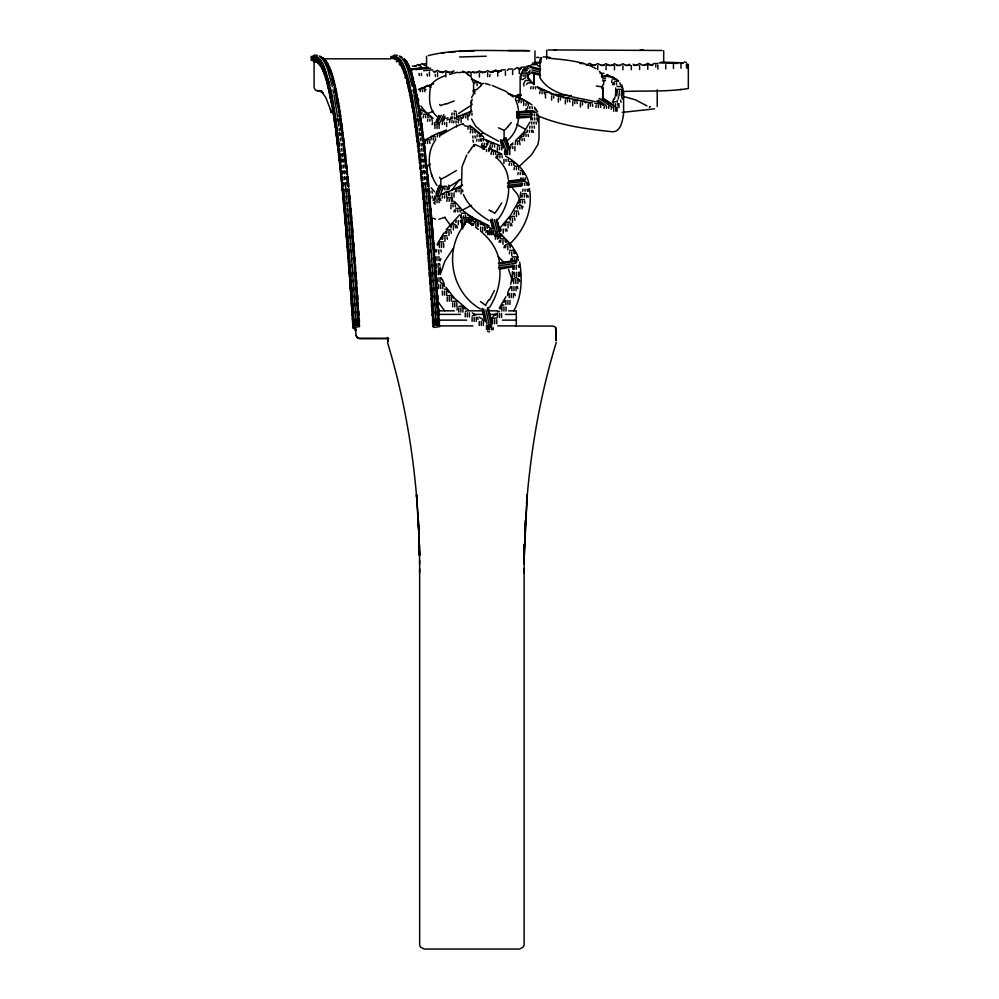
<?xml version="1.0" encoding="UTF-8"?>
<svg xmlns="http://www.w3.org/2000/svg" width="999" height="999" viewBox="0 0 999 999"><rect width="100%" height="100%" fill="white"/><g stroke="black" fill="none" stroke-linecap="round" stroke-linejoin="round"><path stroke-width="1.5" d="M440.796 187.762L440.809 179.071L439.51 177.235M504.083 140.609L504.095 130.307M534.952 63.973L534.989 50.937M540.946 62.063L541.033 57.767M602.709 99.838L602.709 88.099M663.698 62.4L663.698 50.799M688.336 64.798L688.336 88.486C667.919 92.033 644.018 90.534 622.477 91.546M524.1 572.852L524.425 544.492L524.125 564.21M387.5 337.575L388.149 341.67L387.562 337.6M556.156 340.696L555.656 327.547M603.796 81.219L603.533 84.778M524.425 544.492L524.238 555.544L527.222 494.605L524.425 546.865M539.947 61.214L540.222 59.228M525.462 520.117L524.687 538.174L525.462 520.754M526.56 503.846C530.831 449.275 540.222 394.992 556.218 342.607M526.56 503.321L527.222 495.716M512.262 275.811L510.739 284.278M312.462 56.356L312.462 60.44M314.248 56.468L314.248 60.564M317.482 59.89L317.807 57.842M318.494 60.689L318.818 58.654M319.455 61.663L319.78 59.628M320.392 62.812L320.704 60.764M323.002 67.283L323.326 65.235M324.151 67.058L324.151 71.154M324.625 71.104L324.95 69.056M325.424 73.277L325.749 71.229M326.198 75.599L326.523 73.564M326.96 78.109L327.285 76.061M328.034 78.734L328.034 82.817M328.446 83.604L328.771 81.556M329.171 86.601L329.495 84.553M330.219 87.712L330.219 91.808M330.607 93.082L330.919 91.034M331.306 96.566L331.618 94.518M331.993 100.2L332.317 98.164M333.004 101.96L333.004 106.044M333.354 107.954L333.678 105.906M334.028 112.063L334.34 110.015M335.015 114.286L335.015 118.369M335.339 120.742L335.664 118.694M336.001 125.3L336.313 123.252M336.638 130.007L336.963 127.972M337.275 134.865L337.6 132.83M338.236 137.825L338.236 141.92M338.549 145.017L338.861 142.969M339.173 150.3L339.485 148.252M340.11 153.684L340.11 157.767M340.409 161.289L340.721 159.241M341.021 166.983L341.333 164.935M341.945 170.754L341.945 174.85M342.22 178.759L342.545 176.711M343.144 182.805L343.144 186.888M343.419 191.059L343.743 189.011M344.006 197.39L344.33 195.342M344.593 203.846L344.917 201.798M345.179 210.414L345.504 208.366M346.091 215.06L346.091 219.143M346.341 223.901L346.665 221.853M346.915 230.806L347.24 228.771M347.49 237.824L347.814 235.789M348.052 244.955L348.376 242.907M348.938 250.137L348.938 254.221M349.5 257.455L349.5 261.551M350.062 264.885L350.062 268.968M350.624 272.39L350.624 276.486M351.173 280.007L351.173 284.091M351.723 287.7L351.723 291.783M352.272 295.479L352.272 299.563M352.822 303.334L352.822 307.43M392.145 58.404L392.47 56.356M353.371 311.276L353.371 315.372M393.931 58.516L394.243 56.468M356.443 299.563L356.443 295.479M353.908 319.293L353.908 323.389M395.242 58.804L395.567 56.756M397.477 59.89L397.802 57.842M357.53 315.372L357.53 311.276M398.489 60.689L398.813 58.654M358.079 323.389L358.079 319.293M399.463 61.663L399.787 59.628M400.387 62.812L400.711 60.764M402.997 67.283L403.321 65.235M403.821 69.106L404.145 67.058M404.632 71.104L404.957 69.056M405.419 73.277L405.744 71.229M406.193 75.599L406.518 73.564M406.955 78.109L407.28 76.061M408.029 78.734L408.029 82.817M408.441 83.604L408.766 81.556M411.463 70.842L411.463 74.925M409.178 86.601L409.503 84.553M409.89 89.76L410.214 87.712M410.926 91.034L410.926 95.13M411.301 96.566L411.625 94.518M411.988 100.2L412.312 98.164M412.999 101.96L412.999 106.044M413.349 107.954L413.673 105.906M414.023 112.063L414.348 110.015M415.01 114.286L415.01 118.369M415.347 120.742L415.671 118.694M420.192 91.683L420.517 89.648M415.996 125.3L416.321 123.252M416.958 127.972L416.958 132.055M419.468 114.248L419.792 112.213M417.282 134.865L417.607 132.83M417.919 139.872L418.231 137.825M418.544 145.017L418.868 142.969M423.214 117.757L423.539 115.709M419.168 150.3L419.493 148.252M420.104 153.684L420.104 157.767M420.404 161.289L420.729 159.241M427.485 121.241L427.809 119.206M421.016 166.983L421.341 164.935M425.112 143.456L425.424 141.408M421.94 170.754L421.94 174.85M422.227 178.759L422.552 176.711M432.142 124.713L432.467 122.665M423.139 182.805L423.139 186.888M430.869 140.01L431.193 137.962M423.414 191.059L423.738 189.011M434.952 124.413L434.952 128.509M424.013 197.39L424.325 195.342M424.925 201.798L424.925 205.881M425.187 210.414L425.499 208.366M437.25 136.963L437.574 134.927M439.11 128.509L439.11 124.413M426.086 215.06L426.086 219.143M426.336 223.901L426.66 221.853M442.195 124.575L442.507 122.527M426.91 230.806L427.235 228.771M432.142 198.177L432.467 196.129M427.485 237.824L427.809 235.789M434.952 198.601L434.952 202.697M428.059 244.955L428.371 242.907M446.678 126.611L446.678 122.527M428.946 250.137L428.946 254.221M449.55 122.527L449.875 120.479M451.823 115.022L452.147 112.974M429.508 257.455L429.508 261.551M452.072 118.956L452.397 116.908M439.11 202.697L439.11 198.601M430.07 264.885L430.07 268.968M442.47 189.872L442.794 187.824M453.658 122.977L453.983 120.929M430.619 272.39L430.619 276.486M442.195 197.964L442.507 195.916M431.181 280.007L431.181 284.091M434.528 258.616L434.852 256.581M436.426 251.885L436.738 249.837M456.406 126.96L456.73 124.925M431.73 287.7L431.73 291.783M439.473 243.394L439.473 247.477M446.803 201.361L447.127 199.325M432.28 295.479L432.28 299.563M439.011 260.664L439.011 256.581M442.569 239.273L442.894 237.225M449.55 195.03L449.875 192.994M438.174 267.632L438.174 263.536M461.126 122.34L461.126 118.244M432.829 303.334L432.829 307.43M438.424 274.713L438.424 270.617M463.361 117.857L463.686 115.809M433.366 311.276L433.366 315.372M443.643 247.477L443.643 243.394M450.974 204.77L450.974 208.853M438.598 284.515L438.598 288.599M446.578 233.416L446.903 231.381M436.438 299.563L436.438 295.479M433.916 319.293L433.916 323.389M440.01 281.755L440.01 277.66M454.033 197.078L454.033 192.994M436.988 307.43L436.988 303.334M467.844 119.905L467.844 115.809M451.036 227.847L451.361 225.799M456.643 191.82L456.968 189.773M437.525 315.372L437.525 311.276M469.58 115.197L469.905 113.162M442.432 291.034L442.432 295.13M442.757 288.599L442.757 284.515M455.419 211.938L455.744 209.89M438.074 323.389L438.074 319.293M455.869 222.527L456.193 220.479M470.317 132.917L470.641 130.869M461.126 193.856L461.126 189.773M446.603 295.13L446.603 291.034M447.215 297.128L447.215 301.211M460.889 216.733L461.213 214.685M461.163 217.982L461.476 215.934M451.373 301.211L451.373 297.128M476.573 141.234L476.898 139.186M452.684 302.809L452.684 306.893M466.97 221.154L467.295 219.106M489.735 76.673L490.059 74.625M468.481 221.166L468.806 219.118M481.868 145.317L482.192 143.269M456.843 306.893L456.843 302.809M458.766 308.004L458.766 312.1M473.476 225.262L473.801 223.227M497.752 76.136L497.752 72.04M462.924 312.1L462.924 308.004M489.91 147.115L490.234 145.067M465.259 312.837L465.259 316.92M490.996 154.495L491.308 152.447M480.631 227.048L480.631 231.131C489.847 238.911 497.602 249.288 499.3 261.513M505.419 75.437L505.419 71.354M469.43 316.92L469.43 312.837M497.34 147.727L497.34 151.811M472.102 317.295L472.102 321.378M497.514 157.73L497.839 155.694M487.737 230.594L487.737 234.678M512.612 74.613L512.612 70.529M489.31 230.532L489.31 234.628M476.261 321.378L476.261 317.295M504.645 150.212L504.645 154.308M491.895 234.678L491.895 230.594M503.946 159.278L503.946 163.361M505.619 150.524L505.619 154.62M479.208 321.416L479.208 325.512M493.469 234.628L493.469 230.532M519.305 73.701L519.305 69.618M494.73 235.939L495.054 233.903M495.417 235.115L495.417 239.198M495.691 236.363L496.016 234.315M510.427 148.626L510.751 146.578M509.777 154.62L509.777 150.524M483.366 325.512L483.366 321.416M518.743 102.685L519.055 100.637M509.14 165.322L509.465 163.274M500.824 231.106L501.148 229.071M486.513 325.262L486.513 329.345M500.174 238.399L500.174 234.315M515.234 144.63L515.559 142.582M487.487 325.736L487.487 329.832M500.599 242.233L500.924 240.185M514.91 150.674L514.91 146.578M523.588 105.507L523.913 103.459M513.986 169.718L514.31 167.682M505.631 225.749L505.956 223.701M519.667 140.584L519.98 138.536M492.607 319.643L492.607 323.738M491.645 329.832L491.645 325.736M505.457 247.764L505.769 245.729M527.472 108.691L527.784 106.643M530.731 88.849L531.056 86.801M510.064 220.255L510.389 218.219M523.638 136.488L523.963 134.44M517.869 174.6L518.194 172.552M497.427 313.386L497.427 317.482M496.778 323.738L496.778 319.643M514.035 214.648L514.36 212.612M527.022 132.343L527.347 130.295M520.704 179.857L521.028 177.81M509.34 253.858L509.652 251.81M529.695 128.184L530.019 126.136M501.848 306.955L501.848 311.051M531.943 115.934L532.267 113.898M517.42 208.916L517.744 206.88M531.543 124.026L531.868 121.978M532.292 119.917L532.617 117.882M501.585 317.482L501.585 313.386M522.34 185.452L522.664 183.404M520.092 203.084L520.417 201.036M522.689 191.271L523.014 189.223M505.819 300.349L505.819 304.433M521.953 197.178L522.265 195.13M512.175 260.377L512.487 258.329M539.647 93.669L539.959 91.621M506.018 311.051L506.018 306.955M509.215 293.544L509.215 297.64M514.135 265.222L514.135 269.305M511.875 286.576L511.875 290.659M514.485 272.315L514.485 276.411M513.736 279.47L513.736 283.566M509.989 304.433L509.989 300.349M516.658 262.425L516.658 258.329M513.374 297.64L513.374 293.544M545.491 93.906L545.491 98.002M516.046 290.659L516.046 286.576M518.643 276.411L518.643 272.315M517.894 283.566L517.894 279.47M551.623 96.066L551.623 100.15M558.304 98.039L558.304 102.123M565.359 99.863L565.359 103.946M572.764 101.486L572.764 105.582M580.419 102.947L580.419 107.043M588.261 104.246L588.261 108.329M595.941 107.43L596.266 105.382M604.058 108.416L604.383 106.369M611.638 82.517L611.95 80.469M614.098 84.815L614.41 82.767M611.288 109.178L611.613 107.143M613.199 105.682L613.523 103.646M616.982 92.882L617.307 90.834M616.708 95.892L617.032 93.844M615.771 111.226L615.771 107.143M657.891 69.093L657.891 65.01M665.746 68.819L665.746 64.723M673.451 68.519L673.451 64.436M680.993 68.232L680.993 64.148M686.513 68.032L686.513 63.948M520.229 195.592L520.804 192.095M517.182 113.249L534.04 112.063L533.653 110.864L516.795 112.038L516.795 118.057L529.433 117.258M546.69 59.003L546.74 50.175M440.946 272.602L444.855 261.301L453.234 248.426M311.176 56.356L311.176 60.44M312.962 56.468L312.962 60.564M314.273 56.756L314.273 60.852M315.447 57.218L315.447 61.301M316.521 57.842L316.521 61.938M317.532 58.654L317.532 62.737M318.494 59.628L318.494 63.711M319.418 60.764L319.418 64.86M320.317 62.088L320.317 66.171M321.191 63.574L321.191 67.67M322.028 65.235L322.028 69.318M322.864 67.058L322.864 71.154M323.664 69.056L323.664 73.152M324.463 71.229L324.463 75.312M325.237 73.564L325.237 77.647M321.541 64.923L325.874 76.074L325.999 80.145M326.748 78.734L326.748 82.817M327.485 81.556L327.485 85.652M328.209 84.553L328.209 88.649M328.933 87.712L328.933 91.808M329.633 91.034L329.633 95.13M330.332 94.518L330.332 98.601M331.031 98.164L331.031 102.248M331.718 101.96L331.718 106.044M332.392 105.906L332.392 110.002M333.054 110.015L333.054 114.111M337.075 98.601L337.075 94.518M333.728 114.286L333.728 118.369M334.378 118.694L334.378 122.777M335.027 123.252L335.027 127.348M335.676 127.972L335.676 132.055M336.064 130.919L336.064 135.015M336.313 132.83L336.313 136.913M336.7 135.864L336.7 139.96M336.95 137.825L336.95 141.92M341.121 122.777L341.121 118.694M337.337 140.959L337.337 145.042M337.575 142.969L337.575 147.065M341.77 127.348L341.77 123.252M337.962 146.191L337.962 150.275M338.199 148.252L338.199 152.347M342.407 132.055L342.407 127.972M338.586 151.561L338.586 155.644M343.057 136.913L343.057 132.83M338.823 153.684L338.823 157.767M339.198 157.068L339.198 161.151M343.681 141.92L343.681 137.825M339.435 159.241L339.435 163.324M339.81 162.7L339.81 166.796M344.318 147.065L344.318 142.969M340.047 164.935L340.047 169.018M340.422 168.481L340.422 172.565M344.942 152.347L344.942 148.252M340.659 170.754L340.659 174.85M341.021 174.388L341.021 178.471M345.554 157.767L345.554 153.684M341.258 176.711L341.258 180.807M341.633 180.419L341.633 184.515M346.178 163.324L346.178 159.241M341.858 182.805L341.858 186.888M342.22 186.588L342.22 190.672M346.79 169.018L346.79 164.935M342.457 189.011L342.457 193.094M342.819 192.869L342.819 196.965M347.39 174.85L347.39 170.754M343.044 195.342L343.044 199.425M343.406 199.276L343.406 203.371M348.002 180.807L348.002 176.711M343.631 201.798L343.631 205.881M348.589 186.888L348.589 182.805M343.993 205.806L343.993 209.89M344.218 208.366L344.218 212.462M349.188 193.094L349.188 189.011M344.568 212.45L344.568 216.533M344.805 215.06L344.805 219.143M349.775 199.425L349.775 195.342M345.154 219.206L345.154 223.289M345.379 221.853L345.379 225.949M350.374 205.881L350.374 201.798M345.729 226.074L345.729 230.157M345.954 228.771L345.954 232.854M350.949 212.462L350.949 208.366M390.659 58.404L391.183 56.356M346.091 229.57L346.303 237.138M346.528 235.789L346.528 239.872M392.445 58.516L392.957 56.468M351.86 222.49L351.536 215.06M346.865 240.135L346.865 244.218M393.756 58.804L394.28 56.756M347.09 242.907L347.09 246.99M352.984 236.126L352.11 221.853M394.917 59.266L395.442 57.218M347.44 247.315L347.44 251.398M347.652 250.137L347.652 254.221M396.516 57.842L396.516 61.938M352.684 232.854L352.684 228.771M397.003 60.689L397.527 58.654M348.002 254.608L348.002 258.691M397.977 61.663L398.501 59.628M348.214 257.455L348.214 261.551M353.259 239.872L353.259 235.789M399.425 60.764L399.425 64.86M348.564 261.988L348.564 266.071M399.8 64.136L400.324 62.088M348.776 264.885L348.776 268.968M353.821 246.99L353.821 242.907M400.661 65.622L401.186 63.574M349.126 269.468L349.126 273.551M401.511 67.283L402.035 65.235M349.338 272.39L349.338 276.486M354.395 254.221L354.395 250.137M402.335 69.106L402.859 67.058M349.675 277.035L349.675 281.131M349.887 280.007L349.887 284.091M403.146 71.104L403.671 69.056M354.957 261.551L354.957 257.455M403.933 73.277L404.458 71.229M350.224 284.703L350.224 288.786M350.437 287.7L350.437 291.783M355.519 268.968L355.519 264.885M405.232 73.564L405.232 77.647M350.774 292.445L350.774 296.528M405.469 78.109L405.994 76.061M350.986 295.479L350.986 299.563M356.069 276.486L356.069 272.39M406.743 78.734L406.743 82.817M351.323 300.274L351.323 304.358M406.968 83.604L407.48 81.556M351.536 303.334L351.536 307.43M356.631 284.091L356.631 280.007M408.216 84.553L408.216 88.649M351.873 308.179L351.873 312.275M408.928 87.712L408.928 91.808M357.18 291.783L357.18 287.7M411.963 77.647L411.963 73.564M409.64 91.034L409.64 95.13M352.41 316.171L352.41 320.267M352.622 319.293L352.622 323.389M357.729 299.563L357.729 295.479M410.339 94.518L410.339 98.601M413.474 82.817L413.474 78.734M352.959 324.238L352.959 328.321M411.026 98.164L411.026 102.248M414.223 85.652L414.223 81.556M358.279 307.43L358.279 303.334M411.713 101.96L411.713 106.044M415.659 91.808L415.659 87.712M358.816 315.372L358.816 311.276M411.863 107.954L412.387 105.906M416.371 95.13L416.371 91.034M412.537 112.063L413.062 110.015M359.365 323.389L359.365 319.293M417.07 98.601L417.07 94.518M413.723 114.286L413.723 118.369M417.769 102.248L417.769 98.164M414.385 118.694L414.385 122.777M418.444 106.044L418.444 101.96M415.035 123.252L415.035 127.348M419.13 110.002L419.13 105.906M415.671 127.972L415.671 132.055M419.792 114.111L419.792 110.015M420.454 118.369L420.454 114.286M416.945 137.825L416.945 141.92M417.582 142.969L417.582 147.065M418.206 148.252L418.206 152.347M422.415 132.055L422.415 127.972M418.818 153.684L418.818 157.767M423.052 136.913L423.052 132.83M423.688 141.92L423.688 137.825M419.443 159.241L419.443 163.324M424.313 147.065L424.313 142.969M420.055 164.935L420.055 169.018M424.937 152.347L424.937 148.252M420.654 170.754L420.654 174.85M425.562 157.767L425.562 153.684M421.253 176.711L421.253 180.807M426.173 163.324L426.173 159.241M421.853 182.805L421.853 186.888M426.785 169.018L426.785 164.935M422.452 189.011L422.452 193.094M427.16 172.565L427.16 168.481M427.397 174.85L427.397 170.754M423.039 195.342L423.039 199.425M427.997 180.807L427.997 176.711M423.638 201.798L423.638 205.881M428.359 184.515L428.359 180.419M428.596 186.888L428.596 182.805M424.213 208.366L424.213 212.462M429.183 193.094L429.183 189.011M424.8 215.06L424.8 219.143M429.782 199.425L429.782 195.342M450.586 118.956L451.111 116.908M425.374 221.853L425.374 225.949M430.369 205.881L430.369 201.798M425.949 228.771L425.949 232.854M433.141 200.649L433.666 198.601M430.956 212.462L430.956 208.366M426.523 235.789L426.523 239.872M431.768 222.69L431.531 215.06M427.085 242.907L427.085 246.99M432.417 230.532L432.105 221.853M432.467 230.157L432.467 226.074M427.659 250.137L427.659 254.221M432.679 232.854L432.679 228.771M433.042 237.138L433.042 233.042M428.221 257.455L428.221 261.551M433.254 239.872L433.254 235.789M433.603 244.218L433.603 240.135M428.583 261.276L428.783 268.968M433.828 246.99L433.828 242.907M429.333 272.39L429.333 276.486M434.39 254.221L434.39 250.137M434.94 251.885L435.452 249.837M437.674 245.429L438.186 243.394M429.895 280.007L429.895 284.091M434.952 261.551L434.952 257.455M441.083 239.273L441.608 237.225M430.444 287.7L430.444 291.783M435.514 268.968L435.514 264.885M455.157 191.82L455.681 189.773M445.092 233.416L445.616 231.381M430.994 295.479L430.994 299.563M436.076 276.486L436.076 272.39M440.297 260.664L440.821 258.616M453.933 211.938L454.458 209.89M431.543 303.334L431.543 307.43M437.175 291.783L437.175 287.7M432.629 319.293L432.629 323.389M437.724 299.563L437.724 295.479M438.062 304.358L438.586 302.322M438.274 307.43L438.274 303.334M438.823 315.372L438.823 311.276M439.36 323.389L439.36 319.293M471.99 225.262L472.515 223.227M456.955 310.052L457.48 308.004M496.028 157.73L497.977 154.196L501.86 154.196M520.729 75.562L521.241 73.514M520.991 75.4L520.991 79.495M521.428 73.814L521.94 71.766M485.926 232.63L486.451 230.594M508.941 148.626L509.465 146.578M527.984 77.597L528.496 75.562L526.56 72.015L522.664 72.015M529.857 74.288L529.857 70.205M499.338 231.106L499.862 229.071M530.981 113.898L530.981 117.982M499.125 242.233L499.637 240.185M530.806 119.917L531.331 117.882M504.145 225.749L504.67 223.701M503.971 247.764L504.483 245.729L507.854 243.681L511.226 245.729M520.854 185.452L521.378 183.404M538.061 121.965L538.061 117.882M518.606 203.084L519.13 201.036M520.467 197.178L520.979 195.13M495.616 315.434L496.141 313.386M492.932 329.832L493.456 327.784M510.689 260.377L511.201 258.329M500.037 309.003L502.26 305.032M512.849 265.222L512.849 269.305M504.02 302.397L504.532 300.349M512.674 274.363L513.199 272.315M507.405 295.592L507.929 293.544M510.077 288.624L510.589 286.576M511.925 281.518L512.45 279.47L515.821 277.435L519.18 279.47L519.705 281.518M519.942 275.936L520.467 273.888M519.93 276.411L519.942 271.853M612.612 84.815L613.124 82.767M615.684 87.987L615.684 92.07M615.496 92.882L617.444 89.336L621.328 89.336L623.276 92.882L622.752 94.917M614.485 99.026L615.009 96.99M615.222 95.892L615.746 93.844M617.057 111.226L617.057 107.143M618.98 107.73L618.98 103.646M687.799 68.032L687.799 63.948M472.127 99.163L471.366 102.56L472.127 104.683M436.051 193.931L438.998 185.702M436.538 193.956L438.998 187.088M435.214 198.501L440.122 184.778M437.525 197.028L441.458 186.051M438.861 199.163L443.269 186.801M471.653 97.403L475.187 91.146M517.957 202.635L519.268 199.113M529.957 122.028L524.138 131.955L515.259 140.984M507.792 292.682L509.415 288.511M613.761 98.889L612.337 102.273M494.405 290.547L489.647 299.912M518.069 202.335L510.227 215.809L499.537 228.521M513.636 311.076C522.002 296.278 522.327 278.459 519.667 262.075M437.062 244.518L443.756 232.992M436.213 121.066L439.048 115.522M435.914 122.59L439.46 115.659M437.624 120.005L439.048 117.233M437.038 123.676L441.283 115.36M438.861 124.438L443.818 114.735M442.107 121.816L444.942 116.259M443.106 120.617L444.53 117.832M443.531 120.754L444.942 117.982M505.894 296.753L499.3 308.029M451.635 190.447L459.478 179.483M466.77 155.045L462.025 166.758L461.526 186.501M489.66 307.342C496.903 295.716 500.998 282.055 499.737 268.281M501.71 202.859L498.176 208.529A128.421 86.738 -14.6 0 1 495.104 212.862L494.755 213.274M498.176 219.181C506.218 208.654 510.014 195.317 508.266 182.093M467.994 153.122L471.528 148.401M435.314 140.347C425.924 153.284 428.246 172.677 437 185.477M494.917 314.198L490.996 319.218M446.191 229.67L459.665 214.872M466.496 221.566L466.108 222.015A128.434 106.356 19.4 0 0 462.999 226.486C443.856 252.884 451.91 292.732 480.444 309.016M511.313 122.565L507.779 126.686M510.239 243.531C524.887 229.295 533.179 209.191 529.395 188.561M507.779 140.222C518.868 130.594 521.466 113.549 515.871 100.35M414.548 66.546L417.907 64.498L421.278 66.546M418.618 65.684L421.99 63.636L425.349 65.684M434.19 72.39L437.562 70.355L440.921 72.39M419.23 89.648L422.602 87.6L425.961 89.648M424.138 87.363L427.51 85.315L430.881 87.363M429.907 85.39L433.279 83.342M442.445 72.765L445.816 70.717L449.175 72.765M467.644 73.127L469.068 71.641M476.048 72.952L479.408 70.904L482.779 72.952M473.713 83.604L477.085 81.556L480.457 83.604M484.29 72.577L487.662 70.542L491.033 72.577M473.039 91.159L474.463 89.66M492.295 72.04L495.666 69.992L499.038 72.04M499.975 71.354L501.398 69.855L505.282 69.855M455.681 118.244L459.041 116.209L462.412 118.244M443.106 132.243L446.478 130.195M462.4 115.809L465.771 113.774L469.13 115.809M507.167 70.529L508.591 69.031L512.475 69.031M468.618 113.162L471.99 111.114M513.848 69.618L517.22 67.57L520.591 69.618M520.029 68.669L521.453 67.17L525.337 67.17M523.126 70.205L524.55 68.706L528.434 68.706M525.611 67.707L527.035 66.209L530.919 66.209M524.675 68.794L528.046 66.746M526.573 67.545L529.945 65.497M522.352 79.658L525.724 77.61M526.523 84.353L527.947 82.867L531.83 82.867M517.769 100.637L521.141 98.601L524.512 100.637M483.479 147.927L486.85 145.879M483.166 149.513L484.59 148.014M443.094 193.631L446.466 191.596L448.414 192.145M586.276 65.285L589.647 63.237L593.006 65.285M518.968 138.274L522.34 136.226M522.677 134.44L526.036 132.392M594.393 65.522L597.764 63.474L601.123 65.522M450.074 225.799L453.446 223.764L456.805 225.799L457.33 227.847M602.697 65.684L606.056 63.636L609.427 65.684M611.113 65.759L614.472 63.711L617.844 65.759M619.542 65.734L622.914 63.686L626.286 65.734M474.637 222.59L478.009 220.542L479.945 221.091M627.946 65.647L629.37 64.148M636.238 65.472L639.61 63.436L642.981 65.472M644.417 65.26L647.777 63.212L651.148 65.26M516.458 206.88L519.83 204.832L523.189 206.88M652.447 65.01L653.87 63.511L657.754 63.511M509.103 218.219L512.462 216.171L514.41 216.721M495.979 232.405L496.678 231.693L495.904 232.33M476.373 89.81L481.131 85.614M522.976 69.893L523.738 69.181M469.892 106.156L458.653 113.461M510.988 144.593L513.049 142.882M519.842 165.846L531.655 154.695L538.061 144.231L538.985 138.624L538.985 117.557M460.851 179.383L448.039 187.4M440.796 135.052L455.706 126.586A110.477 66.384 3.4 0 1 462.162 123.951L462.749 123.814M427.697 166.071L430.419 164.111M456.443 170.517L446.266 176.498A112.837 72.378 -3.4 0 1 441.57 178.846L441.058 179.021M424.051 140.659L434.902 134.603L446.116 130.182M354.37 325.274L353.159 326.024L354.37 327.497L359.49 326.523L358.279 325.062L354.37 325.274L349.8 260.302M434.365 325.274L433.154 326.024L434.365 327.497L439.485 326.523L438.274 325.062L434.365 325.274L430.344 267.632M471.528 205.319L461.501 210.589M480.482 134.328L482.542 133.167M462.599 185.065L446.89 192.47M418.456 89.498L433.666 83.729M473.451 90.41L475.112 89.648M470.566 111.501L456.968 116.908M427.447 113.561L433.179 111.351M454.233 100.936L446.266 104.008M445.104 75.737C439.373 77.984 432.405 80.782 430.407 87.225C429.058 97.303 428.259 109.353 437 116.433M438.524 195.654L437.475 196.054L438.623 195.916M441.483 194.543L444.018 193.594M445.254 217.145L438.911 219.243M446.278 118.382L448.052 117.77M428.346 55.544C459.615 48.039 492.232 51.249 524.1 50.562M449.525 74.313L457.492 72.228M447.04 119.93L450.174 119.031M412.312 66.071L416.196 66.071M423.514 64.223L425.462 63.674M452.21 71.528L454.158 70.979M523.364 70.28L527.26 70.28M522.415 73.901L526.311 73.901M522.802 75.961L526.685 75.961M579.857 63.486L583.741 63.486M423.676 114.223L427.572 114.223L428.996 115.709M540.097 90.122L543.993 90.122M600.074 73.364L603.958 73.364M545.629 92.407L549.512 92.407L550.936 93.906M608.878 76.886L612.774 76.886L614.198 78.372M551.76 94.568L555.656 94.568L557.08 96.066M612.087 78.971L615.983 78.971L617.407 80.469M558.441 96.541L562.325 96.541L563.748 98.039M614.547 81.269L618.443 81.269M437.712 133.429L441.595 133.429M565.496 98.364L569.38 98.364M431.331 136.463L435.214 136.463M425.562 139.922L429.458 139.922M617.107 86.488L620.991 86.488L622.414 87.987M572.902 99.987L576.785 99.987M470.779 129.37L474.662 129.37L476.086 130.869M580.556 101.448L584.44 101.448L585.864 102.947M588.399 102.747L592.295 102.747M613.661 102.148L615.609 101.598M490.372 143.569L494.255 143.569M520.117 137.038L522.065 136.488M497.477 146.229L499.425 145.679M515.696 141.084L519.58 141.084M510.889 145.08L512.824 144.53M491.446 150.949L495.342 150.949M509.602 161.788L511.538 161.239L514.91 163.274M442.932 186.338L446.828 186.338M514.448 166.184L518.331 166.184M458.828 187.4L460.776 186.85M457.105 188.274L460.989 188.274M442.644 194.43L444.592 193.881M447.265 197.827L451.148 197.827L453.096 201.361M451.111 203.272L454.995 203.272M455.881 208.391L459.777 208.391M522.402 193.644L526.298 193.644M461.351 213.187L465.234 213.187M520.554 199.538L524.438 199.538M467.432 217.607L471.328 217.607M468.943 217.62L470.891 217.07M473.938 221.728L475.874 221.179M447.04 229.882L450.924 229.882M514.497 211.114L518.381 211.114M443.032 235.727L446.915 235.727M482.917 224.875L486.8 224.875M506.093 222.203L509.977 222.203M439.61 241.895L443.506 241.895M489.448 229.046L491.383 228.496M501.061 238.686L504.957 238.686M509.79 250.312L513.686 250.312M512.624 256.843L516.52 256.843L518.469 260.377M447.352 295.629L451.236 295.629M452.822 301.311L456.705 301.311M458.903 306.518L460.851 305.969L464.21 308.004M465.397 311.338L467.345 310.789M501.985 305.457L503.933 304.907M472.24 315.796L474.175 315.247M497.564 311.888L499.5 311.351M492.744 318.157L496.64 318.157M441.645 53.334L443.993 52.947M516.483 95.966L521.153 95.23M518.356 68.594L521.266 68.144M498.289 263.037L515.147 260.427L515.896 263.212L499.05 265.821L499.05 269.218L511.538 267.12M498.663 264.036L515.521 261.413M499.275 267.732L511.538 265.834M464.897 125.924L468.543 126.398M516.133 95.717L521.153 95.005M654.557 108.841L622.29 112.388M601.41 76.274L605.419 75.624M601.885 77.135L607.916 76.361M602.497 78.909L605.506 78.521M602.497 80.844L605.506 80.457M508.354 181.044L522.152 179.408M508.728 181.606L524.063 179.783L524.438 181.356L507.579 183.354M507.817 185.315L521.603 183.679M507.817 186.938L521.603 185.29M507.579 187.575L521.366 185.939M449.363 52.248L455.594 51.673M498.688 71.466L501.261 71.216M496.728 71.154L500.786 70.779M408.878 69.131L428.409 67.457M409.627 69.268L427.659 67.707M409.627 70.067L412.637 69.818M415.634 69.555L430.669 68.257M423.613 70.692L432.629 69.918M491.121 71.578L495.329 71.266M490.509 72.115L493.281 71.916M516.421 111.988L531.743 110.914M517.407 115.135L531.206 114.173M517.407 116.995L531.206 116.034M459.003 51.449L474.375 50.824M486.251 56.219L459.615 56.993M536.638 57.48L538.923 57.368M480.894 72.103L485.339 71.916M649.338 64.735L653.321 64.61M643.756 64.885L647.939 64.773M477.909 72.203L462.799 72.365M548.239 50.025L555.968 49.95M633.453 65.11L637.936 65.022M625.836 65.21L630.419 65.16M534.627 62.375L540.634 62.313M532.367 63.049L539.885 62.974M531.331 64.685L537.337 64.623M517.869 94.58L518.806 94.568M662.175 50.474L553.871 49.95M640.109 49.95L643.468 49.95M323.401 58.841L390.946 58.841M314.098 61.95L314.098 87.725L315.684 90.422L321.865 90.834M437.325 310.839L454.358 310.839M468.306 310.839L482.242 310.839M488.436 310.839L497.739 310.839M508.578 310.839L516.321 310.839L516.321 325.886L497.739 325.886M437.325 314.398L460.564 314.398M474.5 314.398L483.791 314.398M488.436 314.398L494.63 314.398M505.482 314.398L516.321 314.398M438.873 320.142L466.758 320.142M482.242 320.142L485.339 320.142M502.385 320.142L516.321 320.142M438.873 325.886L472.952 325.886M515.496 326.024L552.584 326.061L555.082 326.898M388.599 338.499L359.403 338.511C354.208 337.737 356.543 330.657 355.532 327.222M616.545 65.247L619.655 65.247M388.586 338.486L359.365 338.461L357.043 337.4L356.119 335.439M507.792 50.562L529.183 50.624M607.242 65.197L613.436 65.247M524.025 50.687L529.77 50.774M601.111 65.097L604.183 65.147M394.106 55.057L397.39 55.395M314.098 55.057L317.395 55.395M314.098 61.726L316.059 61.813M390.934 57.368L392.932 57.455M452.347 72.178L446.565 71.99M661.201 62.15L682.891 62.762M671.003 62.837L677.197 63.012M680.294 63.099L683.391 63.187M659.153 62.9L677.734 63.424M317.257 90.834L320.854 91.234L319.28 90.809L323.177 93.194L322.028 92.07L325.949 97.802L330.007 108.367M590.646 64.823L595.067 64.96M439.622 71.703L443.718 71.891M433.116 71.366L435.689 71.503M554.957 94.418L567.482 95.305M541.183 57.667L541.833 57.705M393.356 55.719L394.13 55.782M313.349 55.719L314.123 55.782M313.349 61.114L314.123 61.176M548.501 58.154C564.585 59.928 581.655 60.664 596.091 68.706M312.175 57.393L312.937 57.455M312.175 59.453L312.937 59.515M613.686 106.269L615.297 106.418L602.447 97.64M568.768 95.417L571.328 95.654M680.094 89.423L680.956 89.523M594.805 103.397L599.075 103.971M601.922 87.875L602.572 87.974M590.197 102.71L561.438 96.678M595.242 101.748C576.535 96.953 550.699 96.054 540.009 77.722M623.189 96.416L635.426 99.813L647.015 105.919M314.822 61.289L317.17 62.113M394.817 55.894L399.188 58.242L403.159 64.073M314.822 55.894L316.621 56.468M313.624 59.628L317.982 61.963M393.618 57.567L394.255 57.717M313.624 57.567L314.26 57.717M530.057 66.359L540.659 69.143M529.957 67.507L540.447 70.242M531.955 69.967L539.448 71.916M531.955 71.916L539.448 73.864M531.456 73.014L540.546 75.412M684.44 61.901L686.375 62.45M606.855 74.45L610.214 76.498M537.774 65.709L539.722 66.246M537.175 87.2L540.546 89.236M472.727 79.445L476.086 81.481M509.515 93.844L512.887 95.879M515.621 96.066L518.993 98.114M525.986 101.423L529.358 103.459M534.353 111.851L536.288 112.4M454.233 110.926L456.168 111.476M456.068 118.893L458.017 119.43M421.865 110.165L425.237 112.213M429.895 117.158L431.83 117.707M477.085 132.705L479.033 133.254M485.477 140.185L488.848 142.233M486.788 140.759L488.736 141.309M520.267 170.504L522.215 171.054M524.75 181.368L528.109 183.404L528.633 185.452M470.417 216.858L472.827 217.62M489.822 228.546L491.758 229.096M440.671 282.467L444.043 284.515L444.567 286.563M444.518 288.986L446.466 289.535M487.624 331.331L489.56 331.88M354.383 329.82L356.318 330.369M508.341 93.769L522.452 98.988L532.08 104.932M555.544 94.917L560.214 96.341M399.338 56.019L400.512 56.431M319.33 56.019L320.504 56.431M554.07 94.418L537.087 86.763M492.207 85.464L505.531 91.209L513.274 96.978M606.443 74.775L613.311 77.485L618.668 81.056M500.162 145.742L482.842 138.599M483.116 145.916L486.313 147.103M471.353 79.071L481.493 83.654M394.855 57.905L397.989 59.915L401.123 64.148M314.847 57.905L317.982 59.915L321.129 64.148M489.822 148.476L501.598 153.883M467.582 214.947L489.098 225.799M537.325 115.584C561.063 125.774 587.012 129.096 612.524 131.768C620.991 131.905 622.539 120.217 623.613 113.824L623.613 91.496L621.815 84.803M475.224 144.543L475.724 144.78A125.125 83.978 -5 0 1 480.794 147.165L484.64 149.35M498.563 141.271L483.379 132.917M433.541 218.269L435.527 219.231M487.674 226.698L490.734 228.209M516.683 124.301L524.775 128.996M480.819 223.052L484.353 224.987M462.949 71.141L464.248 71.903M479.145 317.108L482.192 318.856M401.061 56.706L402.098 57.368M321.054 56.706L326.648 63.199L331.718 76.898M317.17 56.731L320.13 59.253L323.164 64.073M505.544 156.056C516.421 162.275 527.01 171.666 529.058 184.665M488.973 209.99L490.634 211.026M488.973 220.592C478.633 214.111 468.294 206.081 463.436 194.505M477.16 220.916L462.887 210.602L454.533 201.423M472.277 312.837L475.811 315.097M470.541 223.888L472.202 224.962M485.951 305.532L485.452 305.195A125.175 106.781 6.9 0 1 480.494 301.586M469.967 125.512L470.741 126.049M603.446 98.839L611.151 104.108M602.135 98.377L612.412 105.395M599.238 98.451L612.087 107.243M598.251 100.162L605.956 105.432M596.965 101.086L603.384 105.469M596.678 101.411L600.524 104.046M317.694 62.425L320.13 64.61M465.796 72.877L469.755 76.049M483.341 132.892L475.636 126.211L471.478 118.893M471.59 126.661L479.707 133.254M468.631 310.327L454.358 298.164L446.103 287.4M476.111 227.672L478.296 229.32M433.017 118.332L425.449 111.701L420.916 106.081M400.149 56.756L402.535 59.153M320.155 56.756L322.527 59.153M467.707 74.263L468.756 75.137M500.874 234.153L511.176 244.73L516.296 252.922M440.809 105.707L439.51 104.508M495.966 157.268C502.447 162.849 507.579 170.579 508.191 179.296M599.388 71.291L601.748 74.151M498.289 256.631L504.208 262.837M532.867 83.604L529.133 78.696M462.949 123.876L464.248 125.25M633.254 64.148L634.677 65.647M527.672 78.159L529.095 79.658M530.756 81.955L529.333 80.457L525.449 80.457L523.501 84.003L524.025 86.051M534.652 108.629L536.076 110.127M472.964 71.641L474.388 73.127M473.526 92.133L474.95 93.631M469.917 125.712L471.341 127.21M456.418 115.422L457.842 116.908M481.368 145.355L482.792 146.841M430.769 116.858L432.192 118.357M433.666 202.697L435.089 204.196M438.286 269.118L439.71 270.617L440.484 274.051M464.023 307.505L465.447 309.003M447.327 290.771L448.751 292.27M452.26 296.778L453.683 298.276M481.768 135.227L483.816 137.4M512.737 188.549L517.232 194.018L519.917 199.625M434.777 191.92L431.143 187.8M318.456 62.45L320.267 64.773M404.021 59.203L407.879 65.747L411.725 76.898M450 224.625L444.88 217.67M444.617 310.714L438.698 302.734M534.428 107.13L537.674 111.925M555.644 327.622L556.268 340.634M485.814 139.76L487.062 141.446M406.131 62L406.568 62.637M326.136 62L329.882 69.256M402.972 59.765L403.421 60.415M322.977 59.765L323.414 60.415M471.565 78.134L473.588 83.142L473.588 93.581M321.903 67.083L322.327 67.807M407.005 63.324L409.89 69.256M320.691 65.459L321.129 66.184M403.846 61.101L405.119 63.412M323.851 61.101L325.112 63.412M401.548 66.945L401.96 67.757M321.541 66.945L325.112 75.662M401.548 64.923L401.96 65.734M451.398 195.991L452.485 198.189M405.519 64.273L405.931 65.16M403.571 64.923L408.179 78.334L412.375 97.465M402.372 66.583L406.98 79.957L411.176 99.026M325.524 64.273L325.936 65.16M323.576 64.923L329.97 85.627M508.578 269.43L511.875 279.295M516.408 253.147L518.281 257.53M442.445 279.558L444.068 283.529M406.331 66.096L406.73 67.07M326.336 66.096L326.723 67.07M324.775 72.989L325.174 73.988M490.796 147.815L491.92 150.762M410.277 70.255L415.784 90.21M330.282 70.255L330.669 71.316M407.117 68.094L407.505 69.143M327.123 68.094L327.51 69.143M431.418 174.363L432.167 176.461M505.931 137.737L509.727 148.676M506.88 142.083L508.304 146.179M505.269 137.937L509.54 150.25M503.908 139.023L507.704 149.975M502.06 139.735L505.382 149.313M501.585 142.582L503.009 146.678M500.449 139.798L503.296 148.014M500.449 141.408L502.347 146.878M331.056 72.403L332.929 78.459M325.949 76.124L326.323 77.248M407.892 70.242L412.275 86.551M327.897 70.242L332.28 86.551M325.499 76.836L327.335 83.279M387.525 342.607C409.315 414.31 419.193 489.36 419.63 564.21M325.874 76.074L332.18 106.493M330.132 108.729L331.094 112.138L330.557 110.215M412.924 80.42L413.299 81.743M330.681 110.664L331.218 112.687M333.291 79.795L335.789 90.21M465.297 217.27L466.433 221.578M463.461 217.158L465.359 224.338M461.238 216.396L463.886 226.448M460.851 220.479L462.749 227.66M461.613 224.625L462.749 228.933M412.088 78.234L418.281 108.966M332.093 78.234L333.878 85.514M496.903 219.181L499.937 230.881M496.903 220.417L498.801 227.735M496.141 219.805L499.937 234.44M494.305 219.718L497.714 232.892M492.082 218.931L495.879 233.554M490.934 220.117L493.219 228.896M490.559 219.892L492.832 228.671M619.867 82.767L620.379 84.815M621.74 96.99L622.265 99.026M620.554 100.25L621.066 102.298M528.683 71.766L529.208 73.814M537.712 113.898L538.236 115.934M527.734 75.4L528.246 77.447M532.792 130.295L533.316 132.343M525.986 108.691L526.498 110.727M528.459 189.223L528.983 191.271M523.638 172.552L524.163 174.6M527.722 195.13L528.234 197.178M511.401 223.701L511.925 225.749M519.58 265.222L520.104 267.257M514.872 251.398L515.397 253.446M506.593 229.071L507.117 231.106M480.457 134.753L480.969 136.801M506.381 240.185L506.893 242.233M517.332 286.576L517.857 288.624M501.473 234.315L501.985 236.363M514.66 293.544L515.184 295.592M481.368 222.59L481.893 224.625M462.412 189.773L462.937 191.82M461.638 220.479L462.162 222.527M477.547 317.295L478.071 319.343M414.947 84.553L415.472 86.601M412.724 76.061L413.249 78.109M418.269 98.352L418.781 100.4M411.188 71.229L411.713 73.277M410.402 69.056L410.926 71.104M409.59 67.058L410.114 69.106M408.766 65.235L409.29 67.283M408.441 64.573L408.966 66.608M407.917 63.574L408.441 65.622M407.055 62.088L407.58 64.136M406.705 61.551L407.23 63.599M421.116 118.694L421.74 127.323L421.765 123.252M406.156 60.764L406.68 62.812M405.806 60.302L406.318 62.35M405.232 59.628L405.756 61.663M404.857 59.228L405.382 61.264M440.397 198.601L440.921 200.649M404.27 58.654L404.782 60.689M427.759 174.388L428.284 176.436M416.321 136.913L415.409 125.812M431.893 219.206L432.405 221.241M439.46 263.536L439.985 265.584M434.165 247.315L434.69 249.363M441.308 277.66L441.82 279.708M436.625 280.007L436.625 284.091L436.276 279.37M438.611 308.179L439.123 310.227M432.08 315.372L431.918 308.616M332.729 76.061L333.254 78.109M333.479 78.734L334.003 80.769M334.215 81.556L334.74 83.604M334.952 84.553L335.464 86.601M335.664 87.712L336.188 89.76M331.968 73.564L332.492 75.599M336.376 91.034L336.9 93.082M331.193 71.229L331.718 73.277M330.407 69.056L330.919 71.104M337.762 98.164L338.286 100.2M329.595 67.058L330.12 69.106M338.449 101.96L338.973 103.996M328.771 65.235L329.295 67.283M339.123 105.906L339.648 107.954M327.922 63.574L328.446 65.622M339.797 110.015L340.322 112.063M327.06 62.088L327.572 64.136M340.459 114.286L340.984 116.321M326.161 60.764L326.685 62.812M325.237 59.628L325.749 61.663M324.263 58.654L324.787 60.689M323.251 57.842L323.776 59.89M322.839 57.58L323.364 59.628M352.085 315.372L351.298 298.676M414.011 84.515L414.373 85.964M327.697 84.69L328.059 86.139M602.772 87.974L602.797 99.813M415.084 88.961L415.434 90.522M328.758 89.148L329.121 90.709M488.199 307.292L491.883 323.813M488.199 308.129L490.871 320.155M487.387 308.316L491.071 324.85M485.876 309.902L489.235 324.925M483.703 308.991L487.05 324.013M482.23 308.379L485.239 321.903M482.23 309.228L484.577 319.742M334.228 87.088L338.274 108.966M330.319 87.2L332.38 97.465M329.458 92.308L330.157 95.629M416.133 93.756L416.471 95.429M409.802 93.956L410.152 95.629M472.939 140.11L473.364 142.195M416.133 91.858L418.831 106.381M412.974 89.823L413.661 93.244M336.126 91.858L338.823 106.381M332.967 89.823L333.654 93.244M330.494 97.353L331.168 100.899M417.157 98.901L417.832 102.522M413.998 95.017L417.619 116.983M333.991 95.017L337.625 116.983M331.506 102.722L331.843 104.595M412.712 99.313L413.711 105.082M411.513 100.862L412.175 106.493M332.717 99.313L333.716 105.082M418.169 104.383L418.494 106.281M412.175 104.658L413.161 110.614M332.18 104.658L332.842 110.427M419.155 108.367L419.817 114.261M339.161 108.367L340.784 118.856M332.842 108.591L333.167 112.437M414.048 107.068L414.373 109.103M334.041 107.068L334.365 109.103M621.465 90.834L621.79 92.882M621.191 93.844L621.515 95.892M617.694 103.646L618.006 105.682M608.553 106.369L608.866 108.416M600.424 105.382L600.749 107.43M592.432 104.246L592.744 106.281M576.923 101.486L577.247 103.534M569.517 99.863L569.842 101.898M544.13 91.621L544.455 93.669M535.214 86.801L535.539 88.849M536.426 113.898L536.75 115.934M536.775 117.882L537.1 119.917M536.026 121.978L536.351 124.026M531.955 106.643L532.28 108.691M534.178 126.136L534.502 128.184M528.071 103.459L528.396 105.507M531.505 130.295L531.83 132.343M523.226 100.637L523.551 102.685M528.121 134.44L528.446 136.488M524.15 138.536L524.463 140.584M526.823 183.404L527.147 185.452M519.717 142.582L520.042 144.63M527.172 189.223L527.497 191.271M525.187 177.81L525.511 179.857M526.436 195.13L526.748 197.178M522.352 172.552L522.677 174.6M524.575 201.036L524.9 203.084M518.469 167.682L518.793 169.718M521.903 206.88L522.227 208.916M513.623 163.274L513.948 165.322M518.518 212.612L518.843 214.648M508.104 159.278L508.429 161.326M514.547 218.219L514.872 220.255M501.498 147.727L501.823 149.763M501.998 155.694L502.322 157.73M518.294 265.222L518.618 267.257M510.114 223.701L510.439 225.749M513.823 251.81L514.135 253.858M494.393 145.067L494.717 147.115M495.479 152.447L495.791 154.495M509.94 245.729L510.264 247.764M505.307 229.071L505.631 231.106M505.094 240.185L505.407 242.233M488.936 147.927L489.26 149.962M487.562 142.233L487.874 144.268M488.623 149.513L488.936 151.561M486.363 143.269L486.675 145.317M499.575 235.115L499.9 237.163M499.213 233.903L499.537 235.939M483.054 138.873L483.379 140.921M481.056 139.186L481.381 141.234M479.17 134.753L479.483 136.801M474.8 130.869L475.124 132.917M474.975 135.951L475.299 137.999M474.175 144.405L474.5 146.453M486.938 226.373L487.262 228.421M470.054 127.21L470.379 129.258M484.79 227.048L485.114 229.083M480.082 222.59L480.407 224.625M477.959 223.227L478.284 225.262M490.684 325.262L490.996 327.31M458.154 120.929L458.466 122.977M456.306 112.974L456.63 115.022M472.964 219.118L473.289 221.166M471.466 219.106L471.778 221.154M465.372 214.685L465.971 217.982M459.915 209.89L460.227 211.938M460.352 220.479L460.676 222.527M435.152 74.438L435.477 76.486M455.132 204.77L455.457 206.818M455.519 225.799L455.844 227.847M451.286 199.325L451.61 201.361M448.551 193.631L448.876 195.679M446.965 187.824L447.277 189.872M446.678 195.916L447.003 197.964M427.023 73.976L427.347 76.024M451.061 231.381L451.386 233.416M435.352 137.962L435.676 140.01M431.968 119.206L432.292 121.241M424.675 89.648L425 91.683M447.053 237.225L447.377 239.273M427.709 115.709L428.022 117.757M419.018 73.451L419.343 75.499M429.595 141.408L429.907 143.456M420.841 108.691L421.166 110.739M431.968 191.146L432.292 193.194M424.675 145.342L425 147.39M440.909 249.837L441.233 251.885M418.506 110.015L418.831 112.063M419.168 114.286L419.493 116.321M417.157 101.96L417.482 103.996M419.83 118.694L420.154 120.742M420.479 123.252L420.804 125.3M421.128 127.972L421.441 130.007M415.084 91.034L415.409 93.082M421.765 132.83L422.09 134.865M414.373 87.712L414.697 89.76M422.402 137.825L422.727 139.872M423.027 142.969L423.351 145.017M423.651 148.252L423.976 150.3M412.937 81.556L413.249 83.604M424.275 153.684L424.6 155.719M412.187 78.734L412.512 80.769M424.887 159.241L425.212 161.289M425.499 164.935L425.824 166.983M426.111 170.754L426.423 172.802M426.71 176.711L427.035 178.759M427.31 182.805L427.634 184.84M427.897 189.011L428.221 191.059M428.496 195.342L428.821 197.39M429.083 201.798L429.408 203.846M429.67 208.366L429.982 210.414M430.244 215.06L430.569 217.095M430.819 221.853L431.143 223.901M431.393 228.771L431.718 230.806M431.968 235.789L432.292 237.824M432.542 242.907L432.867 244.955M433.104 250.137L433.429 252.173M433.666 257.455L433.991 259.503M434.228 264.885L434.553 266.92M434.79 272.39L435.102 274.438M435.339 280.007L435.664 282.043M435.889 287.7L436.213 289.735M337.163 101.96L337.487 103.996M338.511 110.015L338.836 112.063M339.173 114.286L339.498 116.321M339.835 118.694L340.147 120.742M340.484 123.252L340.796 125.3M341.121 127.972L341.446 130.007M335.09 91.034L335.414 93.082M341.77 132.83L342.083 134.865M342.395 137.825L342.719 139.872M334.378 87.712L334.702 89.76M343.032 142.969L343.356 145.017M343.656 148.252L343.981 150.3M332.929 81.556L333.254 83.604M344.268 153.684L344.593 155.719M332.192 78.734L332.517 80.769M344.892 159.241L345.217 161.289M345.504 164.935L345.816 166.983M346.104 170.754L346.428 172.802M346.715 176.711L347.028 178.759M347.302 182.805L347.627 184.84M347.902 189.011L348.226 191.059M348.489 195.342L348.813 197.39M349.088 201.798L349.4 203.846M349.662 208.366L349.987 210.414M350.249 215.06L350.574 217.095M350.824 221.853L351.149 223.901M351.398 228.771L351.723 230.806M351.973 235.789L352.297 237.824M352.535 242.907L352.859 244.955M353.109 250.137L353.421 252.173M353.671 257.455L353.996 259.503M354.233 264.885L354.545 266.92M354.782 272.39L355.107 274.438M355.344 280.007L355.656 282.043M355.894 287.7L356.218 289.735M356.993 303.334L357.305 305.382M353.921 326.273L354.245 328.321M419.817 112.45L420.454 118.469M333.491 114.485L334.141 118.706M418.606 111.039L418.931 113.137M414.697 111.176L415.022 113.274M413.486 112.675L415.097 123.539M338.611 111.039L338.936 113.137M334.702 111.176L336.301 122.065M333.491 112.675L334.453 120.867M413.811 116.583L414.135 118.706M420.454 116.683L420.779 118.856M419.255 115.285L421.478 131.269M415.347 115.422L416.308 122.065M339.248 115.285L341.471 131.269M334.453 119.081L334.777 123.064M421.103 121.054L422.677 132.617M417.944 119.193L418.893 126.061M341.096 121.054L342.058 127.884M337.937 119.193L338.886 126.061M334.777 121.291L335.102 125.3M335.414 125.812L336.039 132.205M422.053 129.62L422.365 131.955M416.62 124.351L419.418 146.503M415.734 129.87L416.046 132.205M336.626 124.351L339.423 146.503M335.726 128.134L336.363 134.578M342.37 130.232L342.682 132.617M419.205 128.421L419.518 130.819M339.21 128.421L339.523 130.819M422.989 135.027L424.538 149.276M421.79 133.691L422.714 141.184M419.83 133.254L420.142 135.714M416.67 135.29L416.983 137.737M342.994 135.027L343.918 142.482M341.783 133.691L342.719 141.184M339.835 133.254L340.147 135.714M336.663 135.29L336.975 139.435M337.287 141.908L337.6 144.418M420.454 138.212L420.754 140.747M417.282 140.222L418.206 147.889M340.447 138.212L340.759 140.747M337.287 140.222L337.899 146.965M423.014 143.744L423.938 151.636M421.066 143.319L421.366 145.916M344.23 145.042L344.53 147.627M343.019 143.744L345.729 168.307M341.071 143.319L341.371 145.916M337.899 145.305L338.211 149.538M424.837 150.25L425.449 157.205M418.519 150.512L420.017 164.123M344.842 150.25L345.741 158.304M338.511 150.512L338.823 154.795M421.678 148.551L421.978 151.224M419.717 149.138L420.03 151.811M341.683 148.551L341.983 151.224M339.722 149.138L340.022 151.811M338.823 153.172L339.123 157.48M425.449 155.582L425.749 159.902M339.123 155.856L339.423 160.19M424.238 154.333L425.736 168.307M422.277 153.921L422.589 156.656M420.329 154.508L421.228 162.8M342.282 153.921L342.582 156.656M340.334 154.508L341.233 162.8M426.049 161.064L426.348 165.422M346.054 161.064L348.701 187.238M339.722 161.338L340.022 165.697M426.348 163.836L426.648 168.219M422.889 159.415L423.189 162.225M342.882 159.415L343.181 162.225M426.648 166.658L426.948 171.054M421.528 165.622L421.828 168.481M420.317 166.945L423.251 196.815M341.533 165.622L341.82 168.481M340.322 166.945L340.622 171.341M426.948 169.505L427.535 176.823M423.776 167.919L423.476 165.047L423.414 166.983M343.781 167.919L343.481 165.047L343.419 166.983M340.622 169.793L340.909 174.213M426.036 171.191L426.323 174.113M424.076 170.804L424.375 173.739M422.115 171.378L422.415 174.301M346.029 171.191L346.328 174.113M344.368 173.739L344.081 170.804L344.031 172.802M342.12 171.378L342.42 174.301M340.909 172.677L341.208 177.11M341.508 180.032L341.795 182.992M427.822 178.234L428.409 185.689M426.623 177.073L427.497 186.101M424.662 176.686L424.962 179.683M422.714 177.248L423.002 180.232M346.616 177.073L347.502 186.101M344.955 179.683L344.667 176.686L344.63 178.759M342.707 177.248L343.007 180.232M341.508 178.521L342.083 185.989M428.409 184.203L428.708 188.711M425.249 182.692L426.311 194.018M423.301 183.242L424.363 194.555M345.254 182.692L346.316 194.018M343.294 183.242L343.594 186.289M342.083 184.503L342.382 189.011M342.382 187.537L343.156 195.779M342.669 192.058L342.957 195.13M428.996 190.297L429.57 197.939M427.784 189.186L429.52 208.229M349.001 190.297L350.05 201.786M347.789 189.186L349.513 208.229M343.881 189.36L344.355 194.555M429.57 196.516L430.144 204.233M426.511 196.129L426.885 200.362M424.463 195.604L425.037 201.96M423.339 197.864L424.113 207.742M346.503 196.129L346.89 200.362M344.455 195.604L344.942 200.886M343.344 197.864L343.831 204.545M429.857 199.663L430.432 207.43M427.085 202.497L427.46 206.818M425.124 203.034L426.073 213.898M350.149 202.834L350.724 209.278M347.078 202.497L347.465 206.818M345.13 203.034L346.178 214.997M343.544 199.962L344.106 207.742M430.432 206.044L430.631 209.578M430.819 210.364L431.58 220.467M424.113 206.356L424.4 209.59M424.488 210.677L425.524 222.802M350.824 210.364L351.573 219.143M344.106 206.356L344.393 209.59M344.493 210.677L344.68 214.211M449.051 188.511L448.763 185.14L448.763 189.51M429.607 209.315L430.082 214.81M427.659 208.991L428.134 214.485M349.613 209.315L350.087 214.81M347.652 208.991L348.127 214.485M344.68 212.849L345.254 220.791M431.293 215.834L431.58 219.143M430.182 215.921L430.644 221.491M428.221 215.597L428.696 221.179M426.261 216.109L426.735 221.691M350.174 215.921L350.649 221.491M348.226 215.597L348.688 221.179M346.266 216.109L346.74 221.691M344.967 216.146L345.442 223.002M345.529 224.113L345.816 227.472M431.955 223.614L432.142 225.861M432.517 231.668L432.704 233.941M430.744 222.615L431.768 235.177M428.783 222.315L429.258 227.984M426.835 222.814L427.297 228.484M425.624 223.926L426.098 229.57M416.533 495.716L417.195 503.846M351.948 223.614L352.135 225.861M350.749 222.615L351.773 235.177M348.788 222.315L349.25 227.984M346.828 222.814L347.302 228.484M345.629 223.926L346.378 234.266M432.417 229.258L432.892 236.226M433.067 238.524L433.254 240.834M429.345 229.133L429.82 234.89M427.397 229.62L427.859 235.377M426.186 230.719L427.11 243.481M349.35 229.133L349.812 234.89M347.39 229.62L347.864 235.377M346.378 233.004L346.928 241.159M433.067 237.287L433.541 244.305M433.541 243.094L433.816 247.814M431.868 236.338L432.879 249.263M429.907 236.051L430.369 241.895M427.959 236.538L428.421 242.37M353.072 237.287L354.096 250.162M351.86 236.338L353.983 263.748M349.912 236.051L350.374 241.895M347.952 236.538L348.414 242.37M346.653 236.451L347.115 243.481M347.302 245.804L347.49 248.152M433.816 246.616L434.003 250.175M434.09 250.162L434.365 254.907M430.469 243.082L430.931 249.001M428.509 243.556L429.52 256.668M427.485 246.94L428.309 257.667M354.183 251.348L356.818 286.888M350.462 243.082L350.924 249.001M348.514 243.556L349.525 256.668M347.49 246.94L347.764 251.673M347.764 250.499L348.039 255.232M434.365 253.734L434.64 258.479M434.64 257.33L435.189 265.709M433.154 252.847L433.978 263.748M431.019 250.2L431.481 256.206M417.195 503.321L416.533 494.605L419.068 538.174L418.294 520.117M351.024 250.2L351.473 256.206M348.039 254.071L348.314 258.816M348.589 262.412L348.863 266.046M434.915 260.951L435.464 269.355M435.464 268.244L435.739 273.027M434.066 264.972L437.924 319.767M429.795 260.302L430.07 263.948M428.858 264.922L431.031 294.842M354.258 267.42L357.929 319.767M348.589 261.276L349.138 269.693M349.138 268.581L349.413 273.364M435.739 271.94L436.276 280.419M349.413 272.277L349.95 280.769M349.95 279.708L350.487 288.249M440.522 271.453L440.234 267.332L440.234 274.588M436.551 283.117L436.813 287.912M437.087 290.684L437.624 299.3M436.326 324.9L431.568 257.417L431.58 259.503M357.093 290.684L359.49 326.523M356.318 324.9L351.573 257.417L351.586 259.503M350.487 287.237L350.761 292.033M350.761 291.034L351.024 295.829M437.362 294.493L437.537 297.053M437.624 298.326L438.598 313.449M438.161 306.98L438.424 310.851M431.293 298.676L432.092 310.289M438.686 313.848L439.223 322.577M432.367 314.198L433.154 326.885M351.835 306.406L352.098 310.289M352.36 314.198L352.635 319.006M352.635 318.132L352.897 322.927M439.223 321.715L439.485 326.523M438.012 321.091L438.274 325.062M358.017 321.091L358.279 325.062M352.897 322.078L353.159 326.885M418.294 520.754L419.068 536.376M419.105 537.874L419.518 555.544L419.33 544.492L419.33 546.865M419.33 544.492L419.518 555.544M419.63 560.676L419.655 572.852M657.217 89.86L657.217 106.518M655.806 65.01L655.806 67.045M647.777 65.26L647.777 69.343M639.61 65.472L639.61 69.568M631.306 65.647L631.306 69.73M622.914 65.734L622.914 69.818M619.38 90.834L619.38 92.882M619.105 93.844L619.105 95.892M618.369 96.99L618.369 99.026M617.182 100.25L617.182 102.298M616.495 82.767L616.495 84.815M615.609 103.646L615.609 105.682M614.472 65.759L614.472 69.843M613.686 107.143L613.686 111.226M606.468 106.369L606.468 108.416M606.056 65.684L606.056 69.768M602.022 74.863L602.022 76.911M598.351 105.382L598.351 107.43M597.764 65.522L597.764 69.605M590.347 104.246L590.347 106.281M582.492 102.947L582.492 104.995M574.837 101.486L574.837 103.534M567.444 99.863L567.444 101.898M560.377 98.039L560.377 100.087M553.708 96.066L553.708 98.102M542.045 91.621L542.045 93.669M539.922 61.326L539.922 76.911M534.702 117.882L534.702 119.917M534.353 113.898L534.353 115.934M533.953 121.978L533.953 124.026M533.141 86.801L533.141 88.849M532.092 126.136L532.092 128.184M529.87 106.643L529.87 108.691M529.42 130.295L529.42 132.343M525.986 103.459L525.986 105.507M526.036 134.44L526.036 136.488M525.099 189.223L525.099 191.271M525.037 528.259L525.037 529.47M524.75 183.404L524.75 185.452M524.35 195.13L524.35 197.178M524.1 568.743L524.1 944.604L523.501 946.827L519.655 949.05L424.1 949.05L420.254 946.827L419.655 944.604L419.655 568.743M523.101 177.81L523.101 179.857M522.502 201.036L522.502 203.084M522.065 138.536L522.065 140.584M521.141 100.637L521.141 102.685M520.267 172.552L520.267 174.6M520.142 76.286L520.142 97.877M519.83 206.88L519.83 208.916M517.632 142.582L517.632 144.63M516.558 272.315L516.558 276.411M516.383 167.682L516.383 169.718M516.433 212.612L516.433 216.696M516.208 265.222L516.208 269.305M515.821 279.47L515.821 283.566M515.621 98.114L515.621 100.162M514.572 258.329L514.572 260.377M513.961 286.576L513.961 290.659M512.824 146.578L512.824 148.626M512.462 218.219L512.462 222.302M512.412 271.628L512.412 278.758M511.738 251.81L511.738 255.894M511.538 163.274L511.538 165.322M511.288 293.544L511.288 297.64M508.041 223.701L508.041 227.784M507.854 245.729L507.854 249.812M507.904 300.349L507.904 304.433M507.704 150.524L507.704 154.62M506.73 150.212L506.73 154.308M506.031 159.278L506.031 161.326M503.933 306.955L503.933 311.051M503.221 229.071L503.221 233.154M503.009 240.185L503.009 244.268M499.925 155.694L499.925 157.73M499.5 313.386L499.5 317.482M499.425 147.727L499.425 149.763M498.101 234.315L498.101 238.399M497.49 235.115L497.49 239.198M497.127 233.903L497.127 235.939M494.692 319.643L494.692 323.738M493.394 152.447L493.394 154.495M492.307 145.067L492.307 147.115M491.383 230.532L491.383 234.628M489.822 230.594L489.822 234.678M489.56 325.736L489.56 329.832M488.598 325.262L488.598 329.345M487.662 72.577L487.662 76.673M486.538 149.513L486.538 151.561M484.865 226.373L484.865 230.469M484.278 143.269L484.278 145.317M482.717 227.048L482.717 231.131M481.281 321.416L481.281 325.512M480.981 138.873L480.981 140.921M479.408 72.952L479.408 77.035M478.983 139.186L478.983 141.234M478.009 222.59L478.009 226.673M477.085 83.604L477.085 85.639M477.085 134.753L477.085 136.801M475.874 223.227L475.874 227.31M474.175 317.295L474.175 321.378M472.889 135.951L472.889 137.999M472.727 130.869L472.727 132.917M471.99 113.162L471.99 115.197M471.016 73.127L471.016 77.223M471.041 101.049L471.041 111.026M470.891 219.118L470.891 223.214M469.38 219.106L469.38 223.202M467.969 127.21L467.969 129.258M467.345 312.837L467.345 316.92M465.771 115.809L465.771 117.857M463.561 215.934L463.561 217.982M460.851 308.004L460.851 312.1M459.041 118.244L459.041 120.292M459.041 189.773L459.041 191.82M458.266 220.479L458.266 224.575M457.829 209.89L457.829 211.938M456.068 120.929L456.068 122.977M454.757 302.809L454.757 306.893M454.483 116.908L454.483 118.956M454.233 112.974L454.233 115.022M453.446 225.799L453.446 229.895M453.047 204.77L453.047 206.818M451.96 120.479L451.96 122.527M451.96 192.994L451.96 195.03M449.3 297.128L449.3 301.211M449.213 199.325L449.213 201.361M448.988 231.381L448.988 235.464M446.466 193.631L446.466 195.679M445.816 72.765L445.816 76.848M444.967 237.225L444.967 241.308M444.88 187.824L444.88 189.872M444.592 122.527L444.592 124.575M444.592 195.916L444.592 197.964M444.518 291.034L444.518 295.13M441.558 243.394L441.558 247.477M440.671 284.515L440.671 288.599M439.66 134.927L439.66 136.963M438.823 249.837L438.823 253.933M437.937 277.66L437.937 281.755M437.562 72.39L437.562 76.486M437.038 124.413L437.038 128.509M437.038 198.601L437.038 202.697M436.938 256.581L436.938 260.664M436.351 270.617L436.351 274.713M436.101 263.536L436.101 267.632M435.989 319.293L435.989 323.389M435.452 311.276L435.452 313.324M434.902 303.334L434.902 305.382M434.553 122.665L434.553 124.713M434.553 196.129L434.553 198.177M434.353 295.479L434.353 297.515M433.803 287.7L433.803 289.735M433.279 137.962L433.279 140.01M433.254 280.007L433.254 282.043M432.704 272.39L432.704 274.438M432.142 264.885L432.142 266.92M431.019 250.137L431.019 252.173M430.457 242.907L430.457 244.955M429.895 119.206L429.895 121.241M429.895 191.146L429.895 193.194M429.895 235.789L429.895 237.824M429.433 71.94L429.433 76.024M429.32 228.771L429.32 230.806M428.746 221.853L428.746 223.901M428.171 215.06L428.171 217.095M427.51 141.408L427.51 143.456M427.584 208.366L427.584 210.414M426.998 201.798L426.998 203.846M426.585 56.294L426.548 67.745M426.411 195.342L426.411 197.39M425.824 189.011L425.824 191.059M425.624 115.709L425.624 117.757M425.224 182.805L425.224 184.84M424.625 176.711L424.625 178.759M424.026 170.754L424.026 172.802M422.802 159.241L422.802 161.289M422.602 89.648L422.602 91.683M422.19 153.684L422.19 155.719M421.865 112.213L421.865 114.248M421.416 73.451L421.416 75.499M419.68 132.83L419.68 134.865M418.718 528.259L418.718 529.47M417.744 118.694L417.744 120.742M355.994 319.293L355.994 323.389M355.444 311.276L355.444 313.324M354.907 303.334L354.907 305.382M354.358 295.479L354.358 297.515M353.808 287.7L353.808 289.735M353.259 280.007L353.259 282.043M352.709 272.39L352.709 274.438M352.147 264.885L352.147 266.92M351.024 250.137L351.024 252.173M350.462 242.907L350.462 244.955M349.887 235.789L349.887 237.824M349.313 228.771L349.313 230.806M348.738 221.853L348.738 223.901M348.164 215.06L348.164 217.095M347.59 208.366L347.59 210.414M347.003 201.798L347.003 203.846M346.416 195.342L346.416 197.39M345.816 189.011L345.816 191.059M345.229 182.805L345.229 184.84M342.807 159.241L342.807 161.289M342.195 153.684L342.195 155.719M339.685 132.83L339.685 134.865M337.749 118.694L337.749 120.742M488.848 299.638A128.222 104.758 -20.7 0 1 485.714 304.67M467.27 221.741A126.973 105.045 -6.6 0 1 470.629 223.801M471.291 148.277A128.384 87.388 15.3 0 1 474.363 144.768M494.168 212.862A127.223 89.348 5.3 0 1 490.821 210.864M445.791 103.759A113.049 46.179 -3.1 0 1 441.071 105.32M458.578 72.815A112.8 40.235 2.5 0 1 463.286 71.841M507.979 126.698A128.322 59.141 -12 0 1 504.87 129.882M485.164 83.479A125.237 56.081 -4 0 1 490.159 84.977M480.581 85.39A128.347 60.027 12.6 0 1 483.641 83.179M503.459 130.057A125.062 61.301 4.2 0 1 498.451 127.822M602.622 85.04A148.888 50.512 -20.7 0 1 601.773 87.937M543.244 56.868A142.607 32.455 -1.1 0 1 550.012 57.405M540.459 59.303A148.863 30.919 19.8 0 1 540.721 57.78M602.834 87.038A142.707 50.287 1.1 0 1 596.316 85.989M533.841 73.002L533.841 84.778L533.816 73.064M650.087 106.618L649.3 107.08L650.174 106.656M439.473 123.127L438.773 122.64L439.398 123.164M439.473 196.853L438.773 196.279L439.398 196.915"/></g></svg>
